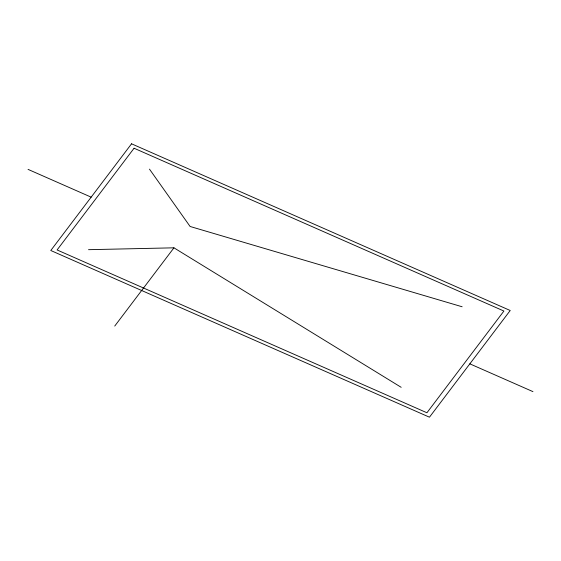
<?xml version="1.0" encoding="UTF-8"?>
<svg xmlns="http://www.w3.org/2000/svg" width="561" height="561" viewBox="0 0 561 561"><rect width="100%" height="100%" fill="white"/><g stroke="black" fill="none" stroke-linecap="round" stroke-linejoin="round"><path stroke-width="0.84" d="M114.732 326.067L173.945 247.822L401.185 387.314M88.526 249.68L173.945 247.822M462.138 306.769L190.095 226.476L149.478 169.134M28.05 169.373L91.163 197.156M469.838 363.844L532.95 391.627M131.54 143.805L50.785 250.501L429.46 417.195L510.215 310.499L131.54 143.805M134.072 148.237L57.089 249.961L426.928 412.763L503.911 311.039L134.072 148.237"/></g></svg>
